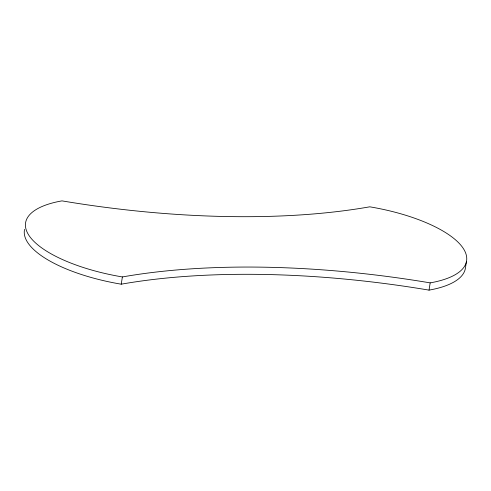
<?xml version="1.0" encoding="UTF-8"?>
<svg xmlns="http://www.w3.org/2000/svg" width="491" height="491" viewBox="0 0 491 491"><rect width="100%" height="100%" fill="white"/><g stroke="black" fill="none" stroke-linecap="round" stroke-linejoin="round"><path stroke-width="0.74" d="M121.228 284.185L122.388 276.942A106.418 38.138 9.1 0 1 30.626 237.718A106.418 38.138 9.1 0 1 61.976 200.874A425.666 152.541 9.1 0 0 369.772 206.815A106.418 38.138 9.1 0 1 461.534 246.034A106.418 38.138 9.1 0 1 430.184 282.877L429.024 290.126A425.666 152.541 9.1 0 0 121.228 284.185A106.418 38.138 9.1 0 1 24.55 229.371M466.45 261.629L465.29 268.872A106.418 38.138 9.1 0 1 429.024 290.126M122.388 276.942A425.666 152.541 9.1 0 1 430.184 282.877"/></g></svg>
